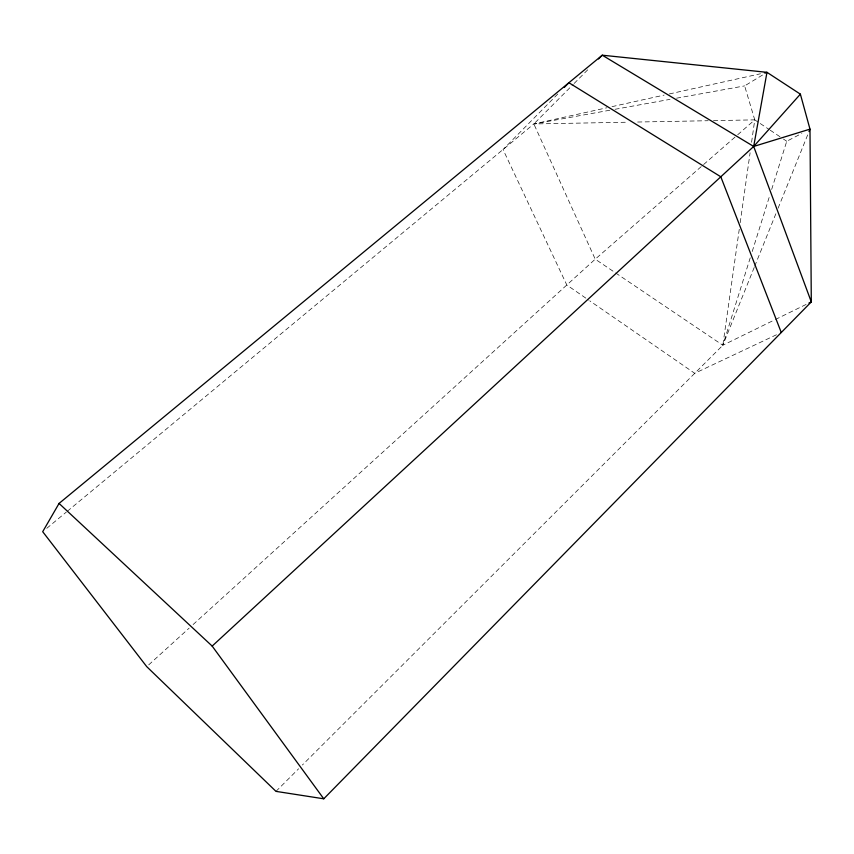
<?xml version="1.0" encoding="UTF-8"?>
<svg xmlns="http://www.w3.org/2000/svg" width="854" height="854" viewBox="0 0 854 854"><rect width="100%" height="100%" fill="white"/><g stroke="black" fill="none" stroke-linecap="round" stroke-linejoin="round"><path stroke-width="0.64" stroke-dasharray="4.27 3.2" d="M739.265 229.267L722.836 345.251L302.391 765.003M740.194 222.67L750.09 152.813M751.584 142.266L754.755 119.859L744.635 85.891L765.867 73.006M750.228 257.833L722.836 345.251L595.227 259.178L533.846 123.947L573.215 84.397M752.214 251.492L769.678 195.747M771.664 189.417L786.747 141.262L801.853 133.384M754.21 267.451L722.836 345.251L774.236 320.069M754.701 266.213L776.126 213.116M778.111 208.173L808.001 134.078M557.769 94.025L503.038 149.525L566.81 285.001L588.673 300.096M574.144 83.457L588.203 69.334M275.981 791.37L298.622 768.771M148.724 664.86L189.15 628.128M193.089 624.541L595.227 259.178L736.703 135.637M737.707 134.751L754.755 119.859L759.174 122.816M46.799 528.295L66.281 512.122M67.306 511.268L533.846 123.947L606.788 107.796M775.432 319.481L806.518 304.248M776.467 334.768L694.729 373.305L589.772 300.854M611.998 106.643L664.092 95.104M669.301 93.951L760.466 73.764M609.788 110.241L533.846 123.947L628.33 122.197M615.019 109.291L670.006 99.363M676.549 98.189L744.635 85.891M637.65 122.026L708.179 120.724M713.506 120.627L754.755 119.859M760.274 123.552L769.102 129.456M770.201 130.192L782.339 138.316M783.438 139.053L786.747 141.262"/><path stroke-width="1.28" d="M808.994 131.601L809.987 129.135L800.379 94.153L766.977 72.323L602.262 55.2L59.065 503.433L42.7 531.7L146.749 666.654L275.981 791.37L323.762 798.8L811.3 301.9L809.987 129.135L753.687 146.45L212.166 646.083L323.762 798.8M800.379 94.153L753.687 146.45L811.3 301.9L808.909 303.074M564.259 87.439L568.903 82.731L720.808 176.789L781.271 332.505M598.515 58.969L602.262 55.2L753.687 146.45L766.977 72.323L764.373 72.9M59.065 503.433L212.166 646.083"/></g></svg>
